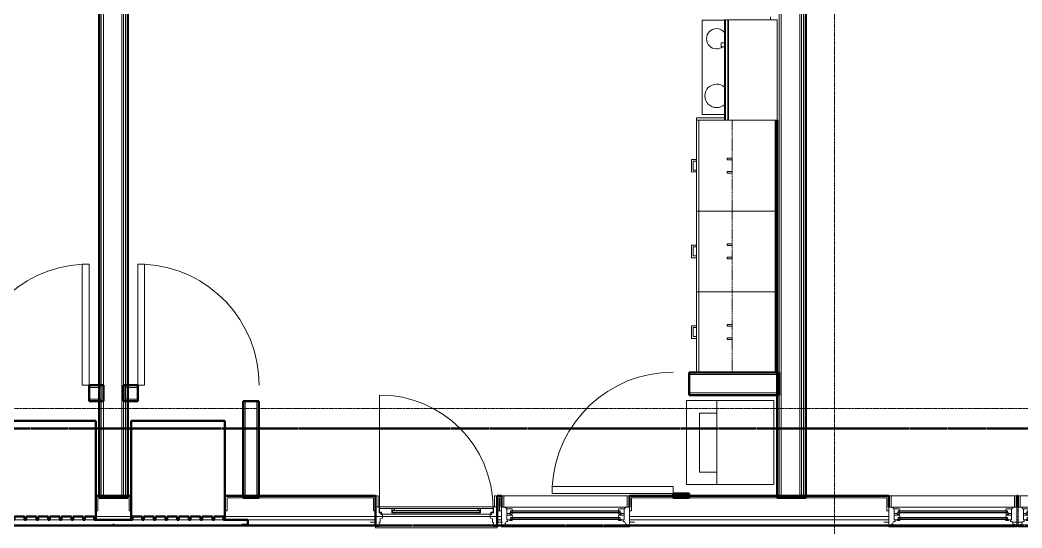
# Model space of a CAD drawing. Header units: inches. Extents: x -4218 to -1830, y 9767 to 12426.
# Drawn here: x -2742.5 to -2444.6, y 11246.7 to 11397.8 of the extents above; entities that cross this region are included whole.
import ezdxf

# ---------------------------------------------------------------- set-up
doc = ezdxf.new("R2010")
doc.units = ezdxf.units.IN
doc.header["$MEASUREMENT"] = 0
for name, pattern in [('Dash', [0.25, 0.125, -0.125]), ('Dash 1_16_', [0.125, 0.0625, -0.0625]), ('Grid Line 1_2_', [0.875, 0.5, -0.125, 0.125, -0.125])]:
    doc.linetypes.add(name, pattern=pattern)
for name, color, linetype, lineweight in [('0-1', 7, 'Continuous', 5), ('0-2', 252, 'Continuous', 9), ('A-DOOR-1', 10, 'Continuous', 9), ('A-DOOR-2', 50, 'Continuous', 20), ('A-DOOR-4', 31, 'Continuous', 9), ('A-DOOR-5', 31, 'Continuous', 20), ('A-DOOR-FRAM', 31, 'Continuous', 20), ('A-DOOR-FRAM-2', 31, 'Continuous', 9), ('A-DOOR-GLAZ', 31, 'Continuous', 9), ('A-FLOR-4', 192, 'Continuous', 9), ('A-GENM', 5, 'Continuous', 9), ('A-GENM-6', 5, 'Continuous', 50), ('A-GLAZ-1', 151, 'Continuous', 9), ('A-GLAZ-2', 151, 'Continuous', 20), ('A-GLAZ-3', 151, 'Continuous', 50), ('A-WALL', 113, 'Continuous', 13), ('A-WALL-1', 7, 'Continuous', 50), ('A-WALL-2', 250, 'Continuous', 13), ('A-WALL-3', 253, 'Continuous', 9), ('A-WALL-4', 252, 'Continuous', 9), ('A-WALL-7', 113, 'Continuous', 9), ('A-WALL-8', 113, 'Continuous', 50), ('C-PROP-LINE-1', 91, 'Dash 1_16_', 50), ('I-WALL-1', 7, 'Continuous', 50), ('P-SANR-FIXT-1', 10, 'Continuous', 9), ('Q-CASE-1', 253, 'Continuous', 9), ('Q-CASE-2', 252, 'Continuous', 9), ('Q-CASE-3', 10, 'Continuous', 9), ('Q-CASE-4', 10, 'Dash', 9), ('Q-CASE-5', 254, 'Continuous', 9), ('Q-SPCQ-1', 10, 'Continuous', 9), ('S-GRID-1', 1, 'Grid Line 1_2_', 9)]:
    doc.layers.add(name, color=color, linetype=linetype, lineweight=lineweight)

# ---------------------------------------------------------------- blocks, each defined once
blk = doc.blocks.new('SWING - SINGLE - FLUSH - 36_ x 80_ - OFFSET PIVOT DOOR AT MAGIC PAK AND WASHER_DRYER-3199414-BACKGROUND - 2ND FLOOR')
at = {"layer": 'A-DOOR-1'}
blk.add_arc((18, 2.37), 36.07, 93.1789, 180, dxfattribs=at)
at = {"layer": 'A-DOOR-2'}
for p, q in [((16, 2.37), (16, 38.39)), ((18, 38.39), (16, 38.39)), ((18, 2.37), (18, 38.39)), ((18, 2.37), (16, 2.37))]:
    blk.add_line(p, q, dxfattribs=at)
blk = doc.blocks.new('SWING - SINGLE - FLUSH - 36_ x 80_ - OFFSET PIVOT DOOR AT MAGIC PAK AND WASHER_DRYER-3199415-BACKGROUND - 2ND FLOOR')
at = {"layer": 'A-DOOR-1'}
blk.add_arc((18, -2.38), 36.07, 180, 266.8211, dxfattribs=at)
at = {"layer": 'A-DOOR-2'}
for p, q in [((16, -2.38), (16, -38.39)), ((18, -2.38), (16, -2.38)), ((18, -2.38), (18, -38.39)), ((18, -38.39), (16, -38.39))]:
    blk.add_line(p, q, dxfattribs=at)
blk = doc.blocks.new('Range - 24_ x 30_-V161-BACKGROUND - 2ND FLOOR')
at = {"layer": 'Q-SPCQ-1'}
blk.add_line((29.13, -22), (30, -22), dxfattribs=at)
for centre, radius, start, end in [((6.5, -6), 3.5, 360, 180), ((23.5, -6), 3, 0, 180), ((6.5, -6), 3.5, 180, 223.5728), ((6.5, -6), 3.5, 316.3809, 0), ((23.5, -6), 3, 180, 216.0867), ((23.5, -6), 3, 306.1227, 0), ((6.5, -6), 3.5, 261.0228, 278.9772)]:
    blk.add_arc(centre, radius, start, end, dxfattribs=at)
blk = doc.blocks.new('Stacked Washer and Dryer - 26_x25_ - Private-1372850-BACKGROUND - 2ND FLOOR')
at = {"layer": 'P-SANR-FIXT-1'}
for p, q in [((0, 12.5), (26, 12.5)), ((0, 12.5), (0, -12.5)), ((16.90625, -12.5), (16.90625, 12.5)), ((26, 12.5), (26, -12.5)), ((22.09375, 8.75), (16.90625, 8.75)), ((22.09375, -8.75), (22.09375, 8.75)), ((16.90625, -8.75), (22.09375, -8.75)), ((26, -12.5), (0, -12.5))]:
    blk.add_line(p, q, dxfattribs=at)
blk = doc.blocks.new('30quot_MicrowaveVent_11166 - 70cm miele oven-2804781-BACKGROUND - 2ND FLOOR')
at = {"layer": 'Q-CASE-3'}
for p, q in [((15.68, 15.6), (-14.2, 15.6)), ((-14.2, 15.39), (-14.2, 15.6)), ((-14.2, 14.61), (-14.2, 15.39)), ((15.68, 15.39), (-14.2, 15.39)), ((8.88, 16.6), (7.69, 16.6)), ((7.69, 15.63), (7.69, 16.55)), ((8.88, 16.55), (8.88, 15.63)), ((15.68, 15.6), (15.68, 15.39)), ((15.68, 15.39), (15.68, 14.61)), ((15.68, 14.61), (-14.2, 14.61)), ((-14.2, 0), (-14.2, 14.49)), ((-14.2, 14.49), (15.68, 14.49)), ((15.68, 14.49), (15.68, 0)), ((-14.2, 0), (15.68, 0))]:
    blk.add_line(p, q, dxfattribs=at)
blk = doc.blocks.new('Base Cabinet 3 Drawer 230 - Base Cabinet 3 Drawer 230 27_-V22-BACKGROUND - 2ND FLOOR')
at = {"layer": 'Q-CASE-1'}
for p, q in [((-0.64, 24), (-1.14, 24)), ((2.11, 24), (2.61, 24)), ((-12.76, 0.37), (-12.76, 0))]:
    blk.add_line(p, q, dxfattribs=at)
at = {"layer": 'Q-CASE-2'}
for p, q in [((-12.76, 24), (14.24, 24)), ((-12.76, 23.25), (-12.76, 24)), ((-0.64, 24), (-1.14, 24)), ((2.11, 24), (2.61, 24)), ((14.24, 24), (14.24, 23.25)), ((14.24, 23.25), (-12.76, 23.25)), ((-12.76, 23.25), (-12.76, 0.37)), ((14.24, 15.6), (14.24, 23.25)), ((14.24, 14.49), (14.24, 14.61))]:
    blk.add_line(p, q, dxfattribs=at)
at = {"layer": 'Q-CASE-3'}
for p, q in [((2.61, 25.5), (-1.14, 25.5)), ((-1.14, 25.5), (-1.14, 24)), ((-0.64, 24), (-0.64, 25)), ((-0.64, 25), (2.11, 25)), ((2.11, 25), (2.11, 24)), ((2.61, 24), (2.61, 25.5))]:
    blk.add_line(p, q, dxfattribs=at)
at = {"layer": 'Q-CASE-5'}
for p, q in [((-0.64, 24), (-1.14, 24)), ((2.11, 24), (2.61, 24)), ((-12.76, 0), (14.24, 0))]:
    blk.add_line(p, q, dxfattribs=at)
blk = doc.blocks.new('Base Cabinet 3 Drawer 230 - Base Cabinet 3 Drawer 230 24_-V23-BACKGROUND - 2ND FLOOR')
at = {"layer": 'Q-CASE-1'}
for p, q in [((-0.64, 24), (-1.14, 24)), ((2.11, 24), (2.61, 24)), ((-11.26, 0.37), (-11.26, 0)), ((12.74, 0), (12.74, 0.37))]:
    blk.add_line(p, q, dxfattribs=at)
at = {"layer": 'Q-CASE-2'}
for p, q in [((-11.26, 24), (12.74, 24)), ((-11.26, 23.25), (-11.26, 24)), ((-0.64, 24), (-1.14, 24)), ((2.11, 24), (2.61, 24)), ((12.74, 24), (12.74, 23.25)), ((12.74, 23.25), (-11.26, 23.25)), ((-11.26, 23.25), (-11.26, 0.37)), ((12.74, 0.37), (12.74, 23.25))]:
    blk.add_line(p, q, dxfattribs=at)
at = {"layer": 'Q-CASE-3'}
for p, q in [((2.61, 25.5), (-1.14, 25.5)), ((-1.14, 25.5), (-1.14, 24)), ((-0.64, 24), (-0.64, 25)), ((-0.64, 25), (2.11, 25)), ((2.11, 25), (2.11, 24)), ((2.61, 24), (2.61, 25.5))]:
    blk.add_line(p, q, dxfattribs=at)
at = {"layer": 'Q-CASE-5'}
for p, q in [((-0.64, 24), (-1.14, 24)), ((2.11, 24), (2.61, 24)), ((-11.26, 0), (12.74, 0))]:
    blk.add_line(p, q, dxfattribs=at)
blk = doc.blocks.new('Base Cabinet 3 Drawer 230 - Base Cabinet 3 Drawer 230 24_-V25-BACKGROUND - 2ND FLOOR')
at = {"layer": 'Q-CASE-1'}
for p, q in [((-11.26, -0.37), (-11.26, 0)), ((12.74, -0.37), (12.74, -23.25)), ((12.74, -24), (12.74, -23.25)), ((-1.14, -24), (-0.64, -24)), ((2.61, -24), (2.11, -24))]:
    blk.add_line(p, q, dxfattribs=at)
at = {"layer": 'Q-CASE-2'}
for p, q in [((-11.26, -23.25), (-11.26, -0.37)), ((-11.26, -23.25), (-11.26, -24)), ((12.74, -23.25), (-11.26, -23.25)), ((-11.26, -24), (12.74, -24)), ((-1.14, -24), (-0.64, -24)), ((2.61, -24), (2.11, -24))]:
    blk.add_line(p, q, dxfattribs=at)
at = {"layer": 'Q-CASE-3'}
for p, q in [((-1.14, -24), (-1.14, -25.5)), ((-1.14, -25.5), (2.61, -25.5)), ((-0.64, -25), (-0.64, -24)), ((2.11, -25), (-0.64, -25)), ((2.11, -24), (2.11, -25)), ((2.61, -25.5), (2.61, -24))]:
    blk.add_line(p, q, dxfattribs=at)
at = {"layer": 'Q-CASE-5'}
for p, q in [((-11.26, 0), (12.74, 0)), ((12.74, 0), (12.74, -0.37)), ((-1.14, -24), (-0.64, -24)), ((2.61, -24), (2.11, -24))]:
    blk.add_line(p, q, dxfattribs=at)
blk = doc.blocks.new('300 Series Wall Hung Cabinet_302 - 27_ X 24_-2768166-BACKGROUND - 2ND FLOOR')
at = {"layer": 'Q-CASE-3'}
for p, q in [((-2.25, -13.19), (-1.76, -13.19)), ((-2.25, -13.19), (-2.25, -14.69)), ((-2.25, -14.69), (-1.76, -14.69)), ((-1.76, -14.69), (-1.76, -13.19)), ((1.75, -13.19), (2.24, -13.19)), ((1.75, -13.19), (1.75, -14.69)), ((1.75, -14.69), (2.24, -14.69)), ((2.24, -14.69), (2.24, -13.19))]:
    blk.add_line(p, q, dxfattribs=at)
at = {"layer": 'Q-CASE-4'}
for p, q in [((13.5, -0.19), (-13.5, -0.19)), ((-13.5, -0.19), (-13.5, -13.19)), ((13.5, -13.19), (13.5, -0.19)), ((-13.5, -13.19), (13.5, -13.19))]:
    blk.add_line(p, q, dxfattribs=at)
blk = doc.blocks.new('300 Series Wall Hung Cabinet_302 - 24_ X 24_-2590484-BACKGROUND - 2ND FLOOR')
at = {"layer": 'Q-CASE-3'}
for p, q in [((-1.76, 14.69), (-2.25, 14.69)), ((-2.25, 14.69), (-2.25, 13.19)), ((-1.76, 13.19), (-2.25, 13.19)), ((-1.76, 13.19), (-1.76, 14.69)), ((2.24, 14.69), (1.75, 14.69)), ((1.75, 14.69), (1.75, 13.19)), ((2.24, 13.19), (1.75, 13.19)), ((2.24, 13.19), (2.24, 14.69))]:
    blk.add_line(p, q, dxfattribs=at)
at = {"layer": 'Q-CASE-4'}
for p, q in [((-12, 0.19), (-12, 13.19)), ((-12, 13.19), (12, 13.19)), ((12, 13.19), (12, 0.19)), ((12, 0.19), (-12, 0.19))]:
    blk.add_line(p, q, dxfattribs=at)
blk = doc.blocks.new('300 Series Wall Hung Cabinet_302 - 24_ X 24_-2588623-BACKGROUND - 2ND FLOOR')
at = {"layer": 'Q-CASE-3'}
for p, q in [((-2.25, -13.19), (-1.76, -13.19)), ((-2.25, -13.19), (-2.25, -14.69)), ((-2.25, -14.69), (-1.76, -14.69)), ((-1.76, -14.69), (-1.76, -13.19)), ((1.75, -13.19), (2.24, -13.19)), ((1.75, -13.19), (1.75, -14.69)), ((1.75, -14.69), (2.24, -14.69)), ((2.24, -14.69), (2.24, -13.19))]:
    blk.add_line(p, q, dxfattribs=at)
at = {"layer": 'Q-CASE-4'}
for p, q in [((12, -0.19), (-12, -0.19)), ((-12, -0.19), (-12, -13.19)), ((12, -13.19), (12, -0.19)), ((-12, -13.19), (12, -13.19))]:
    blk.add_line(p, q, dxfattribs=at)
blk = doc.blocks.new('CTR - 1st Phase - Unit Layouts_rvt-1-BACKGROUND - 2ND FLOOR')
at = {"layer": 'A-WALL-1'}
for p, q in [((-2517.75, 11367.98), (-2517.75, 11292.98)), ((-2517.37, 11292.98), (-2517.37, 11367.98)), ((-2516.75, 11292.98), (-2543.5, 11292.98)), ((-2543.5, 11292.98), (-2543.5, 11286.23)), ((-2517.75, 11292.98), (-2517.37, 11292.98)), ((-2516.75, 11286.23), (-2516.75, 11292.98)), ((-2717.72, 11289.14), (-2722, 11289.14)), ((-2722, 11289.14), (-2722, 11284.39)), ((-2717.72, 11288.51), (-2717.72, 11289.14)), ((-2717.72, 11285.01), (-2717.72, 11288.51)), ((-2707.45, 11289.13), (-2711.72, 11289.13)), ((-2711.72, 11289.13), (-2711.72, 11288.51)), ((-2711.72, 11288.51), (-2711.72, 11285.01)), ((-2707.45, 11284.38), (-2707.45, 11289.13)), ((-2722, 11284.39), (-2717.72, 11284.39)), ((-2717.72, 11284.39), (-2717.72, 11285.01)), ((-2711.72, 11285.01), (-2711.72, 11284.38)), ((-2711.72, 11284.38), (-2707.45, 11284.38)), ((-2671.45, 11284.38), (-2676.2, 11284.38)), ((-2676.2, 11284.38), (-2676.2, 11255.64)), ((-2671.45, 11255.64), (-2671.45, 11284.38)), ((-2543.5, 11286.23), (-2516.75, 11286.23)), ((-2543.5, 11256.98), (-2548.25, 11256.98)), ((-2548.25, 11256.98), (-2548.25, 11255.64)), ((-2543.5, 11255.64), (-2543.5, 11256.98)), ((-2676.2, 11255.64), (-2675.57, 11255.64)), ((-2675.57, 11255.64), (-2672.07, 11255.64)), ((-2672.07, 11255.64), (-2671.45, 11255.64)), ((-2548.25, 11255.64), (-2547.63, 11255.64)), ((-2547.63, 11255.64), (-2544.13, 11255.64)), ((-2544.13, 11255.64), (-2543.5, 11255.64))]:
    blk.add_line(p, q, dxfattribs=at)
at = {"layer": 'A-WALL-2'}
for p, q in [((-2516.75, 11292.35), (-2543.5, 11292.35)), ((-2718.35, 11288.51), (-2722, 11288.51)), ((-2718.35, 11285.01), (-2718.35, 11288.51)), ((-2711.1, 11288.51), (-2707.45, 11288.51)), ((-2711.1, 11288.51), (-2711.1, 11285.01)), ((-2516.75, 11286.85), (-2543.5, 11286.85)), ((-2718.35, 11285.01), (-2722, 11285.01)), ((-2711.1, 11285.01), (-2707.45, 11285.01)), ((-2675.57, 11284.38), (-2675.57, 11256.26)), ((-2672.07, 11284.38), (-2672.07, 11256.26)), ((-2547.63, 11256.98), (-2547.63, 11256.26)), ((-2544.13, 11256.98), (-2544.13, 11256.26)), ((-2675.57, 11256.26), (-2672.07, 11256.26)), ((-2547.63, 11256.26), (-2544.13, 11256.26))]:
    blk.add_line(p, q, dxfattribs=at)
at = {"layer": 'A-WALL-3'}
for q in [(-2517.37, 11367.98), (-2517.75, 11292.98)]:
    blk.add_line((-2517.37, 11292.98), q, dxfattribs=at)
at = {"layer": 'A-WALL-4'}
blk.add_line((-2517.75, 11367.98), (-2517.75, 11292.98), dxfattribs=at)
at = {"layer": 'A-WALL-7'}
for p, q in [((-2539.62, 11397.73), (-2539.62, 11369.73)), ((-2532.97, 11397.73), (-2539.62, 11397.73)), ((-2539.62, 11397.73), (-2539.62, 11369.73)), ((-2532.97, 11397.73), (-2539.62, 11397.73)), ((-2531.86, 11397.73), (-2531.98, 11397.73)), ((-2531.86, 11397.73), (-2531.98, 11397.73)), ((-2532.97, 11368.73), (-2541.37, 11368.73)), ((-2541.37, 11368.73), (-2541.37, 11292.98)), ((-2541.37, 11292.98), (-2541.37, 11368.73)), ((-2532.97, 11368.73), (-2541.37, 11368.73)), ((-2539.62, 11369.73), (-2532.97, 11369.73)), ((-2539.62, 11369.73), (-2532.97, 11369.73)), ((-2531.98, 11369.73), (-2531.86, 11369.73)), ((-2531.98, 11369.73), (-2531.86, 11369.73)), ((-2531.86, 11368.73), (-2531.98, 11368.73)), ((-2531.86, 11368.73), (-2531.98, 11368.73)), ((-2517.37, 11292.98), (-2517.37, 11367.98)), ((-2517.37, 11292.98), (-2517.37, 11367.98)), ((-2541.37, 11292.98), (-2517.75, 11292.98)), ((-2517.75, 11292.98), (-2541.37, 11292.98)), ((-2517.75, 11292.98), (-2517.37, 11292.98)), ((-2517.37, 11292.98), (-2517.75, 11292.98))]:
    blk.add_line(p, q, dxfattribs=at)
at = {"layer": '0-2'}
for name, p, rotation in [('Range - 24_ x 30_-V161-BACKGROUND - 2ND FLOOR', (-2541.37, 11368.73), 90.00000000012778), ('30quot_MicrowaveVent_11166 - 70cm miele oven-2804781-BACKGROUND - 2ND FLOOR', (-2517.37, 11382.18), 90.00000000000172), ('Base Cabinet 3 Drawer 230 - Base Cabinet 3 Drawer 230 27_-V22-BACKGROUND - 2ND FLOOR', (-2517.37, 11353.74), 90.00000000004715), ('300 Series Wall Hung Cabinet_302 - 27_ X 24_-2768166-BACKGROUND - 2ND FLOOR', (-2517.56, 11354.48), 270.0000000000029), ('Base Cabinet 3 Drawer 230 - Base Cabinet 3 Drawer 230 24_-V23-BACKGROUND - 2ND FLOOR', (-2517.37, 11328.24), 90.00000000004715), ('300 Series Wall Hung Cabinet_302 - 24_ X 24_-2590484-BACKGROUND - 2ND FLOOR', (-2517.56, 11328.98), 90.0000000000029), ('SWING - SINGLE - FLUSH - 36_ x 80_ - OFFSET PIVOT DOOR AT MAGIC PAK AND WASHER_DRYER-3199415-BACKGROUND - 2ND FLOOR', (-2689.45, 11286.76), 180), ('Base Cabinet 3 Drawer 230 - Base Cabinet 3 Drawer 230 24_-V25-BACKGROUND - 2ND FLOOR', (-2517.37, 11305.71), 269.9999999999575), ('300 Series Wall Hung Cabinet_302 - 24_ X 24_-2588623-BACKGROUND - 2ND FLOOR', (-2517.56, 11304.98), 270.0000000000029), ('SWING - SINGLE - FLUSH - 36_ x 80_ - OFFSET PIVOT DOOR AT MAGIC PAK AND WASHER_DRYER-3199415-BACKGROUND - 2ND FLOOR', (-2545.88, 11274.98), 270.000000000112), ('Stacked Washer and Dryer - 26_x25_ - Private-1372850-BACKGROUND - 2ND FLOOR', (-2518.34, 11272.08), 180)]:
    blk.add_blockref(name, p, dxfattribs=dict(at, rotation=rotation))
blk.add_blockref('SWING - SINGLE - FLUSH - 36_ x 80_ - OFFSET PIVOT DOOR AT MAGIC PAK AND WASHER_DRYER-3199414-BACKGROUND - 2ND FLOOR', (-2740, 11286.76), dxfattribs=at)
blk = doc.blocks.new('CTR - 1st Phase - Common Walls_rvt-1-BACKGROUND - 2ND FLOOR')
at = {"layer": 'A-WALL-2'}
for p, q in [((-2516.75, 11255.64), (-2516.75, 11640.61)), ((-2516.12, 11255.64), (-2516.12, 11640.61)), ((-2510.62, 11255.64), (-2510.62, 11640.61)), ((-2510.12, 11255.64), (-2510.12, 11640.61)), ((-2509.5, 11255.64), (-2509.5, 11640.61)), ((-2718.35, 11255.64), (-2718.35, 11622.61)), ((-2717.72, 11255.64), (-2717.72, 11622.61)), ((-2712.22, 11255.64), (-2712.22, 11622.61)), ((-2711.72, 11255.64), (-2711.72, 11622.61)), ((-2711.1, 11255.64), (-2711.1, 11622.61))]:
    blk.add_line(p, q, dxfattribs=at)
at = {"layer": 'I-WALL-1'}
for p, q in [((-2718.97, 11622.61), (-2718.97, 11255.64)), ((-2710.47, 11255.64), (-2710.47, 11622.61)), ((-2508.87, 11255.64), (-2508.87, 11466.04)), ((-2517.37, 11367.98), (-2517.37, 11255.64)), ((-2718.97, 11255.64), (-2710.47, 11255.64)), ((-2517.37, 11255.64), (-2508.87, 11255.64))]:
    blk.add_line(p, q, dxfattribs=at)
blk = doc.blocks.new('Window-Double_Hung-Andersen-400_Series-Tilt_Wash - DOUBLE HUNG - REVERSE COTTAGE - 2ND FLOOR-2888466-BACKGROUND - 2ND FLOOR')
at = {"layer": 'A-GLAZ-1'}
for p, q in [((-19.01, 2.44), (-19.01, 3.94)), ((-19.01, 3.94), (-18.95, 3.94)), ((-18.95, 4.44), (18.95, 4.44)), ((-18.95, 1.06), (-18.95, 4.44)), ((-18.32, 1.06), (-18.32, 4.44)), ((18.32, 1.06), (18.32, 4.44)), ((18.95, 4.44), (18.95, 1.06)), ((18.95, 3.94), (19.01, 3.94)), ((19.01, 3.94), (19.01, 2.44)), ((-18.95, 2.44), (-19.01, 2.44)), ((18.95, 1.06), (-18.95, 1.06)), ((19.01, 2.44), (18.95, 2.44)), ((-16.29, -0.19), (-15.7, -0.19)), ((-16.29, -0.56), (-15.7, -0.56)), ((-16.29, -2.13), (-15.7, -2.13)), ((-16.29, -2.5), (-15.7, -2.5)), ((-15.82, -0.56), (-15.82, -0.19)), ((-15.82, -2.5), (-15.82, -2.13)), ((-15.7, -0.06), (15.7, -0.06)), ((-15.7, -0.19), (15.7, -0.19)), ((-15.7, -0.56), (15.7, -0.56)), ((-15.7, -0.69), (15.7, -0.69)), ((-15.7, -2), (15.7, -2)), ((-15.7, -2.13), (15.7, -2.13)), ((-15.7, -2.5), (15.7, -2.5)), ((-15.7, -2.63), (15.7, -2.63)), ((16.29, -0.19), (15.7, -0.19)), ((16.29, -0.56), (15.7, -0.56)), ((16.29, -2.13), (15.7, -2.13)), ((16.29, -2.5), (15.7, -2.5)), ((15.82, -0.56), (15.82, -0.19)), ((15.82, -2.5), (15.82, -2.13))]:
    blk.add_line(p, q, dxfattribs=at)
at = {"layer": 'A-GLAZ-2'}
for p, q in [((-19.01, 1.06), (19.01, 1.06)), ((-19.01, -4.81), (-19.01, 1.06)), ((-17.67, 0.78), (-18, 1.06)), ((-17.67, 0.78), (-17.67, 0.56)), ((-17.67, 0.56), (-15.86, 0.56)), ((-17.42, -2.75), (-17.42, 0.56)), ((-15.86, 0.56), (-15.7, -0.06)), ((15.86, 0.56), (15.7, -0.06)), ((17.67, 0.56), (15.86, 0.56)), ((17.42, -2.75), (17.42, 0.56)), ((17.67, 0.78), (18, 1.06)), ((17.67, 0.78), (17.67, 0.56)), ((19.01, 1.06), (19.01, -4.81)), ((-17.42, -0.81), (-16.57, -0.81)), ((-17.42, -1.38), (-15.86, -1.38)), ((-17.42, -2.75), (-16.57, -2.75)), ((-17.14, -3.19), (-17.14, -2.75)), ((-16.57, -0.69), (-16.57, -1.03)), ((-15.7, -0.69), (-16.57, -0.69)), ((-15.86, -1.03), (-16.57, -1.03)), ((-16.57, -2.63), (-16.57, -2.97)), ((-15.7, -2.63), (-16.57, -2.63)), ((-15.86, -2.97), (-16.57, -2.97)), ((-16.29, -0.69), (-16.29, -0.06)), ((-15.7, -0.06), (-16.29, -0.06)), ((-16.29, -2.63), (-16.29, -2)), ((-15.7, -2), (-16.29, -2)), ((-15.86, -1.03), (-15.7, -0.69)), ((-15.86, -1.38), (-15.7, -2)), ((-15.86, -2.97), (-15.7, -2.63)), ((15.7, -0.06), (16.29, -0.06)), ((15.86, -1.03), (15.7, -0.69)), ((15.7, -0.69), (16.57, -0.69)), ((15.86, -1.38), (15.7, -2)), ((15.7, -2), (16.29, -2)), ((15.86, -2.97), (15.7, -2.63)), ((15.7, -2.63), (16.57, -2.63)), ((15.86, -1.03), (16.57, -1.03)), ((17.42, -1.38), (15.86, -1.38)), ((15.86, -2.97), (16.57, -2.97)), ((16.29, -0.69), (16.29, -0.06)), ((16.29, -2.63), (16.29, -2)), ((16.57, -0.69), (16.57, -1.03)), ((17.42, -0.81), (16.57, -0.81)), ((16.57, -2.63), (16.57, -2.97)), ((17.42, -2.75), (16.57, -2.75)), ((17.14, -3.19), (17.14, -2.75)), ((-19.01, -3.44), (-20.51, -3.44)), ((19.01, -4.81), (-19.01, -4.81)), ((-18.2, -4), (-17.92, -4)), ((-18.2, -4.81), (-18.2, -4)), ((-17.92, -4), (-17.61, -3.19)), ((-17.61, -3.19), (-17.14, -3.19)), ((17.61, -3.19), (17.14, -3.19)), ((17.92, -4), (17.61, -3.19)), ((18.2, -4), (17.92, -4)), ((18.2, -4.81), (18.2, -4)), ((19.01, -3.44), (20.51, -3.44))]:
    blk.add_line(p, q, dxfattribs=at)
blk = doc.blocks.new('Door-Inswing-Andersen-400_Series-Single - 3_ 0-1_8_ x custom height - 2ND FLOOR-2896085-BACKGROUND - 2ND FLOOR')
at = {"layer": 'A-DOOR-4'}
blk.add_line((16.87, -0.66), (16.87, -34.41), dxfattribs=at)
blk.add_arc((16.87, -0.66), 33.75, 180, 270, dxfattribs=at)
at = {"layer": 'A-DOOR-5'}
for p, q in [((-16.26, 0.42), (-16.87, 0.41)), ((-16.87, 0.41), (-16.87, -0.66)), ((-16.26, 1.06), (-16.26, 0.42)), ((-16.26, 1.06), (-12.44, 1.06)), ((-13.19, 0.66), (-12.44, 0.66)), ((-13.19, -0.66), (-13.19, 0.66)), ((-12.44, 0.75), (-12.47, 1.06)), ((12.44, 1.06), (-12.44, 1.06)), ((-12.44, 0.66), (-12.44, 0.75)), ((16.26, 1.06), (12.44, 1.06)), ((12.44, 0.75), (12.47, 1.06)), ((12.44, 0.66), (12.44, 0.75)), ((13.19, 0.66), (12.44, 0.66)), ((13.19, -0.66), (13.19, 0.66)), ((16.26, 1.06), (16.26, 0.42)), ((16.26, 0.42), (16.87, 0.41)), ((16.87, 0.41), (16.87, -0.66)), ((-16.87, -0.66), (-12.44, -0.66)), ((-12.44, -0.09), (-13.19, -0.09)), ((-13.19, -0.59), (-12.67, -0.59)), ((-13.19, -0.66), (-13.19, -0.59)), ((-12.67, -0.59), (-12.47, -0.34)), ((-12.47, -0.34), (-12.44, -0.16)), ((-12.44, -0.16), (-12.44, -0.09)), ((12.44, -0.66), (-12.44, -0.66)), ((12.44, -0.09), (13.19, -0.09)), ((12.44, -0.16), (12.44, -0.09)), ((12.47, -0.34), (12.44, -0.16)), ((16.87, -0.66), (12.44, -0.66)), ((12.67, -0.59), (12.47, -0.34)), ((13.19, -0.59), (12.67, -0.59)), ((13.19, -0.66), (13.19, -0.59))]:
    blk.add_line(p, q, dxfattribs=at)
at = {"layer": 'A-DOOR-FRAM'}
for p, q in [((-19.69, 3.44), (-18.06, 3.44)), ((18.06, 5.09), (-18.06, 5.09)), ((-18.06, 5.09), (-18.06, 4.44)), ((-18.06, 4.75), (-18.06, -1.13)), ((-18.06, 4.75), (-17.03, 4.75)), ((-18.06, 4.44), (-18.06, -1.13)), ((-17.03, 3.63), (-17.03, 4.75)), ((-16.69, 3.39), (-17.03, 3.63)), ((-16.69, 2.39), (-16.69, 3.39)), ((16.69, 3.39), (17.03, 3.63)), ((16.69, 2.39), (16.69, 3.39)), ((17.03, 3.63), (17.03, 4.75)), ((18.06, 4.75), (17.03, 4.75)), ((18.06, 4.44), (18.06, 5.09)), ((18.06, 4.75), (18.06, -1.13)), ((18.06, -1.13), (18.06, 4.44)), ((19.69, 3.44), (18.06, 3.44)), ((-17.03, 0.66), (-16.45, 0.66)), ((-17.03, -1.13), (-17.03, 0.66)), ((-16, 2.23), (-16.69, 2.39)), ((-16.45, 0.66), (-16.45, 1.09)), ((-16.45, 1.09), (-16, 1.09)), ((-16, 1.09), (-16, 2.23)), ((16, 2.23), (16.69, 2.39)), ((16, 1.09), (16, 2.23)), ((16.45, 1.09), (16, 1.09)), ((16.45, 0.66), (16.45, 1.09)), ((17.03, 0.66), (16.45, 0.66)), ((17.03, -1.13), (17.03, 0.66)), ((-18.06, -1.13), (-17.94, -1.13)), ((-17.69, -1.13), (-18.06, -1.13)), ((-18.06, -1.13), (-17.03, -1.13)), ((-17.31, -1.13), (17.31, -1.13)), ((18.06, -1.13), (17.03, -1.13)), ((17.94, -1.13), (18.06, -1.13))]:
    blk.add_line(p, q, dxfattribs=at)
at = {"layer": 'A-DOOR-FRAM-2'}
for p, q in [((-17.31, -1.13), (-17.94, -1.13)), ((-17.94, -1.13), (-17.94, -4.44)), ((-17.31, -4.44), (-17.31, -1.13)), ((17.94, -1.13), (17.31, -1.13)), ((17.31, -1.13), (17.31, -4.44)), ((17.94, -4.44), (17.94, -1.13)), ((-17.94, -4.44), (-17.31, -4.44)), ((17.31, -4.44), (17.94, -4.44))]:
    blk.add_line(p, q, dxfattribs=at)
at = {"layer": 'A-DOOR-GLAZ'}
for p, q in [((-12.44, 0.5), (-13.19, 0.5)), ((-13.19, 0.06), (-12.44, 0.06)), ((-12.98, 0.5), (-12.98, 0.06)), ((12.44, 0.66), (-12.44, 0.66)), ((12.44, 0.5), (-12.44, 0.5)), ((12.44, 0.06), (-12.44, 0.06)), ((12.44, 0.5), (13.19, 0.5)), ((13.19, 0.06), (12.44, 0.06)), ((12.98, 0.5), (12.98, 0.06)), ((12.44, -0.09), (-12.44, -0.09))]:
    blk.add_line(p, q, dxfattribs=at)
blk = doc.blocks.new('Window-Double_Hung-Andersen-400_Series-Tilt_Wash - DOUBLE HUNG - REVERSE COTTAGE - 2ND FLOOR-2888385-BACKGROUND - 2ND FLOOR')
at = {"layer": 'A-GLAZ-1'}
for p, q in [((-16.29, 2.5), (-15.7, 2.5)), ((-16.29, 2.12), (-15.7, 2.12)), ((-16.29, 0.56), (-15.7, 0.56)), ((-16.29, 0.19), (-15.7, 0.19)), ((-15.82, 2.5), (-15.82, 2.12)), ((-15.82, 0.56), (-15.82, 0.19)), ((-15.7, 2.62), (15.7, 2.62)), ((-15.7, 2.5), (15.7, 2.5)), ((-15.7, 2.12), (15.7, 2.12)), ((-15.7, 2), (15.7, 2)), ((-15.7, 0.69), (15.7, 0.69)), ((-15.7, 0.56), (15.7, 0.56)), ((-15.7, 0.19), (15.7, 0.19)), ((-15.7, 0.06), (15.7, 0.06)), ((16.29, 2.5), (15.7, 2.5)), ((16.29, 2.12), (15.7, 2.12)), ((16.29, 0.56), (15.7, 0.56)), ((16.29, 0.19), (15.7, 0.19)), ((15.82, 2.5), (15.82, 2.12)), ((15.82, 0.56), (15.82, 0.19)), ((-19.01, -3.94), (-19.01, -2.44)), ((-19.01, -2.44), (-18.95, -2.44)), ((18.95, -1.06), (-18.95, -1.06)), ((-18.95, -1.06), (-18.95, -4.44)), ((-18.32, -1.06), (-18.32, -4.44)), ((18.32, -1.06), (18.32, -4.44)), ((18.95, -4.44), (18.95, -1.06)), ((18.95, -2.44), (19.01, -2.44)), ((19.01, -2.44), (19.01, -3.94)), ((-18.95, -3.94), (-19.01, -3.94)), ((-18.95, -4.44), (18.95, -4.44)), ((19.01, -3.94), (18.95, -3.94))]:
    blk.add_line(p, q, dxfattribs=at)
at = {"layer": 'A-GLAZ-2'}
for p, q in [((-19.01, 3.44), (-20.51, 3.44)), ((19.01, 4.81), (-19.01, 4.81)), ((-19.01, 4.81), (-19.01, -1.06)), ((-18.2, 4.81), (-18.2, 4)), ((-18.2, 4), (-17.92, 4)), ((-17.92, 4), (-17.61, 3.19)), ((-17.61, 3.19), (-17.14, 3.19)), ((-17.14, 3.19), (-17.14, 2.75)), ((17.14, 3.19), (17.14, 2.75)), ((17.61, 3.19), (17.14, 3.19)), ((17.92, 4), (17.61, 3.19)), ((18.2, 4), (17.92, 4)), ((18.2, 4.81), (18.2, 4)), ((19.01, -1.06), (19.01, 4.81)), ((19.01, 3.44), (20.51, 3.44)), ((-17.42, 2.75), (-16.57, 2.75)), ((-17.42, 2.75), (-17.42, -0.56)), ((-17.42, 1.37), (-15.86, 1.37)), ((-17.42, 0.81), (-16.57, 0.81)), ((-15.86, 2.97), (-16.57, 2.97)), ((-16.57, 2.62), (-16.57, 2.97)), ((-15.7, 2.62), (-16.57, 2.62)), ((-15.86, 1.03), (-16.57, 1.03)), ((-16.57, 0.69), (-16.57, 1.03)), ((-15.7, 0.69), (-16.57, 0.69)), ((-16.29, 2.62), (-16.29, 2)), ((-15.7, 2), (-16.29, 2)), ((-16.29, 0.69), (-16.29, 0.06)), ((-15.7, 0.06), (-16.29, 0.06)), ((-15.86, 2.97), (-15.7, 2.62)), ((-15.86, 1.37), (-15.7, 2)), ((-15.86, 1.03), (-15.7, 0.69)), ((-15.86, -0.56), (-15.7, 0.06)), ((15.86, 2.97), (15.7, 2.62)), ((15.7, 2.62), (16.57, 2.62)), ((15.7, 2), (16.29, 2)), ((15.86, 1.37), (15.7, 2)), ((15.86, 1.03), (15.7, 0.69)), ((15.7, 0.69), (16.57, 0.69)), ((15.7, 0.06), (16.29, 0.06)), ((15.86, -0.56), (15.7, 0.06)), ((15.86, 2.97), (16.57, 2.97)), ((17.42, 1.37), (15.86, 1.37)), ((15.86, 1.03), (16.57, 1.03)), ((16.29, 2.62), (16.29, 2)), ((16.29, 0.69), (16.29, 0.06)), ((16.57, 2.62), (16.57, 2.97)), ((17.42, 2.75), (16.57, 2.75)), ((16.57, 0.69), (16.57, 1.03)), ((17.42, 0.81), (16.57, 0.81)), ((17.42, 2.75), (17.42, -0.56)), ((-19.01, -1.06), (19.01, -1.06)), ((-17.67, -0.78), (-18, -1.06)), ((-17.67, -0.78), (-17.67, -0.56)), ((-17.67, -0.56), (-15.86, -0.56)), ((17.67, -0.56), (15.86, -0.56)), ((17.67, -0.78), (17.67, -0.56)), ((17.67, -0.78), (18, -1.06))]:
    blk.add_line(p, q, dxfattribs=at)
blk = doc.blocks.new('V-Series_EWC4_SPVU_RFA_2015 - 2ND AND 3RD FLOOR-2226480-BACKGROUND - 2ND FLOOR')
at = {"layer": 'A-GENM'}
for p, q in [((-3858.97, 11732.03), (-3858.97, 11734.83)), ((-3858.97, 11728.55), (-3858.97, 11731.53)), ((-3858.97, 11725.06), (-3858.97, 11728.05)), ((-3858.97, 11721.58), (-3858.97, 11724.56)), ((-3858.97, 11718.09), (-3858.97, 11721.08)), ((-3858.97, 11714.61), (-3858.97, 11717.59)), ((-3858.97, 11711.12), (-3858.97, 11714.11)), ((-3858.97, 11707.83), (-3858.97, 11710.62))]:
    blk.add_line(p, q, dxfattribs=at)
at = {"layer": 'A-GENM-6'}
for p, q in [((-3829.54, 11735.26), (-3858.97, 11735.26)), ((-3858.97, 11735.26), (-3858.97, 11734.83)), ((-3858.97, 11734.83), (-3857.97, 11734.83)), ((-3857.97, 11734.83), (-3857.97, 11732.03)), ((-3829.54, 11707.39), (-3829.54, 11735.26)), ((-3857.97, 11732.03), (-3858.97, 11732.03)), ((-3858.97, 11732.03), (-3858.97, 11731.53)), ((-3858.97, 11731.53), (-3857.97, 11731.53)), ((-3857.97, 11731.53), (-3857.97, 11728.55)), ((-3857.97, 11728.55), (-3858.97, 11728.55)), ((-3858.97, 11728.55), (-3858.97, 11728.05)), ((-3858.97, 11728.05), (-3857.97, 11728.05)), ((-3857.97, 11728.05), (-3857.97, 11725.06)), ((-3857.97, 11725.06), (-3858.97, 11725.06)), ((-3858.97, 11725.06), (-3858.97, 11724.56)), ((-3858.97, 11724.56), (-3857.97, 11724.56)), ((-3857.97, 11724.56), (-3857.97, 11721.58)), ((-3857.97, 11721.58), (-3858.97, 11721.58)), ((-3858.97, 11721.58), (-3858.97, 11721.08)), ((-3858.97, 11721.08), (-3857.97, 11721.08)), ((-3857.97, 11721.08), (-3857.97, 11718.09)), ((-3857.97, 11718.09), (-3858.97, 11718.09)), ((-3858.97, 11718.09), (-3858.97, 11717.59)), ((-3858.97, 11717.59), (-3857.97, 11717.59)), ((-3857.97, 11717.59), (-3857.97, 11714.61)), ((-3857.97, 11714.61), (-3858.97, 11714.61)), ((-3858.97, 11714.61), (-3858.97, 11714.11)), ((-3858.97, 11714.11), (-3857.97, 11714.11)), ((-3857.97, 11714.11), (-3857.97, 11711.12)), ((-3857.97, 11711.12), (-3858.97, 11711.12)), ((-3858.97, 11711.12), (-3858.97, 11710.62)), ((-3858.97, 11710.62), (-3857.97, 11710.62)), ((-3857.97, 11710.62), (-3857.97, 11707.83)), ((-3857.97, 11707.83), (-3858.97, 11707.83)), ((-3858.97, 11707.83), (-3858.97, 11707.39)), ((-3858.97, 11707.39), (-3829.54, 11707.39))]:
    blk.add_line(p, q, dxfattribs=at)
blk = doc.blocks.new('Perforated Panel at Magic-Pak - hvac panel - 2nd floor 2-2702972-BACKGROUND - 2ND FLOOR')
at = {"layer": 'A-GLAZ-3'}
for p, q in [((-19.01, -4.38), (19.01, -4.38)), ((-19.01, -4.44), (-19.01, -4.38)), ((19.01, -4.44), (-19.01, -4.44)), ((19.01, -4.38), (19.01, -4.44))]:
    blk.add_line(p, q, dxfattribs=at)
blk = doc.blocks.new('Family - ___-2835860-BACKGROUND - 2ND FLOOR')
at = {"layer": 'C-PROP-LINE-1'}
blk.add_line((-2067.55, 11247.39), (-3401.42, 11247.39), dxfattribs=at)
blk = doc.blocks.new('Family - ___-2835903-BACKGROUND - 2ND FLOOR')
at = {"layer": 'C-PROP-LINE-1'}
blk.add_line((-2096.45, 11276.29), (-3400.92, 11276.29), dxfattribs=at)
blk = doc.blocks.new('Family - ___-2835932-BACKGROUND - 2ND FLOOR')
at = {"layer": 'C-PROP-LINE-1'}
blk.add_line((-2067.55, 11247.39), (-3401.42, 11247.39), dxfattribs=at)

msp = doc.modelspace()

# ---------------------------------------------------------------- linework, layer by layer
at = {"layer": 'A-FLOR-4'}
for p, q in [((-2636.79, 11250.14), (-2600.66, 11250.14)), ((-2445.74, 11250.14), (-2445.74, 11250.14))]:
    msp.add_line(p, q, dxfattribs=at)
at = {"layer": 'A-WALL'}
for p, q in [((-2719.36, 11255.64), (-2719.36, 11251.83)), ((-2710.09, 11255.64), (-2719.36, 11255.64)), ((-2710.09, 11251.83), (-2710.09, 11255.64)), ((-2680.96, 11255.64), (-2680.96, 11251.83)), ((-2637.41, 11255.64), (-2680.96, 11255.64)), ((-2637.41, 11251.83), (-2637.41, 11255.64)), ((-2600.04, 11255.64), (-2600.04, 11251.83)), ((-2599.96, 11255.64), (-2600.04, 11255.64)), ((-2599.96, 11251.83), (-2599.96, 11255.64)), ((-2560.69, 11255.64), (-2560.69, 11251.83)), ((-2484.76, 11255.64), (-2560.69, 11255.64)), ((-2484.76, 11251.83), (-2484.76, 11255.64)), ((-2719.99, 11251.83), (-2719.36, 11251.83)), ((-2710.09, 11251.83), (-2709.46, 11251.83)), ((-2681.59, 11251.83), (-2680.96, 11251.83)), ((-2637.41, 11251.83), (-2636.79, 11251.83)), ((-2600.66, 11251.83), (-2600.04, 11251.83)), ((-2599.96, 11251.83), (-2599.34, 11251.83)), ((-2561.31, 11251.83), (-2560.69, 11251.83)), ((-2484.76, 11251.83), (-2484.14, 11251.83)), ((-2446.11, 11251.83), (-2445.74, 11251.83)), ((-2719.99, 11250.14), (-2709.46, 11250.14)), ((-2681.59, 11250.14), (-2636.79, 11250.14)), ((-2674.76, 11249.14), (-2636.79, 11249.14)), ((-2600.66, 11250.14), (-2599.34, 11250.14)), ((-2600.66, 11249.14), (-2599.34, 11249.14)), ((-2561.31, 11250.14), (-2484.14, 11250.14)), ((-2561.31, 11249.14), (-2484.14, 11249.14)), ((-2446.11, 11250.14), (-2445.74, 11250.14)), ((-2446.11, 11249.14), (-2445.74, 11249.14)), ((-2674.76, 11247.64), (-2636.79, 11247.64)), ((-2600.66, 11247.64), (-2599.34, 11247.64)), ((-2561.31, 11247.64), (-2484.14, 11247.64)), ((-2446.11, 11247.64), (-2445.74, 11247.64))]:
    msp.add_line(p, q, dxfattribs=at)
at = {"layer": 'A-WALL-8'}
for p, q in [((-2709.46, 11256.26), (-2719.99, 11256.26)), ((-2719.99, 11256.26), (-2719.99, 11249.14)), ((-2709.46, 11249.14), (-2709.46, 11256.26)), ((-2636.79, 11256.26), (-2681.59, 11256.26)), ((-2681.59, 11256.26), (-2681.59, 11249.14)), ((-2636.79, 11247.39), (-2636.79, 11256.26)), ((-2599.34, 11256.26), (-2600.66, 11256.26)), ((-2600.66, 11256.26), (-2600.66, 11247.39)), ((-2599.34, 11252.89), (-2599.34, 11256.26)), ((-2484.14, 11256.26), (-2561.31, 11256.26)), ((-2561.31, 11256.26), (-2561.31, 11252.89)), ((-2484.14, 11252.89), (-2484.14, 11256.26)), ((-2445.74, 11256.26), (-2446.11, 11256.26)), ((-2446.11, 11256.26), (-2446.11, 11252.89)), ((-2445.74, 11252.89), (-2445.74, 11256.26)), ((-2719.99, 11249.14), (-2709.46, 11249.14)), ((-2681.59, 11249.14), (-2674.76, 11249.14)), ((-2674.76, 11249.14), (-2674.76, 11247.64)), ((-2714.54, 11247.64), (-2714.91, 11247.64)), ((-2714.91, 11247.64), (-2714.91, 11247.39)), ((-2714.91, 11247.39), (-2714.54, 11247.39)), ((-2714.54, 11247.39), (-2714.54, 11247.64)), ((-2674.76, 11247.64), (-2676.51, 11247.64)), ((-2676.51, 11247.64), (-2676.51, 11247.39)), ((-2676.51, 11247.39), (-2636.79, 11247.39)), ((-2600.66, 11247.39), (-2599.34, 11247.39)), ((-2561.31, 11247.39), (-2484.14, 11247.39)), ((-2446.11, 11247.39), (-2445.74, 11247.39))]:
    msp.add_line(p, q, dxfattribs=at)
at = {"layer": 'S-GRID-1'}
for p, q in [((-2500.32, 9836.18), (-2500.32, 12376.81)), ((-1830.2, 11282.19), (-4168.71, 11282.19))]:
    msp.add_line(p, q, dxfattribs=at)

# ---------------------------------------------------------------- block references
at = {"layer": '0-1'}
for name in ['CTR - 1st Phase - Unit Layouts_rvt-1-BACKGROUND - 2ND FLOOR', 'CTR - 1st Phase - Common Walls_rvt-1-BACKGROUND - 2ND FLOOR']:
    msp.add_blockref(name, (0, 0), dxfattribs=at)
at = {"layer": 'A-DOOR-4', "rotation": 180}
msp.add_blockref('Door-Inswing-Andersen-400_Series-Single - 3_ 0-1_8_ x custom height - 2ND FLOOR-2896085-BACKGROUND - 2ND FLOOR', (-2618.72, 11251.83), dxfattribs=at)
at = {"layer": 'A-GENM', "rotation": 89.99999999999993}
for p in [(8987.4, 15108.11), (9025.8, 15108.11)]:
    msp.add_blockref('V-Series_EWC4_SPVU_RFA_2015 - 2ND AND 3RD FLOOR-2226480-BACKGROUND - 2ND FLOOR', p, dxfattribs=at)
at = {"layer": 'A-GLAZ-1'}
for name, p in [('Window-Double_Hung-Andersen-400_Series-Tilt_Wash - DOUBLE HUNG - REVERSE COTTAGE - 2ND FLOOR-2888466-BACKGROUND - 2ND FLOOR', (-2580.32, 11251.83)), ('Window-Double_Hung-Andersen-400_Series-Tilt_Wash - DOUBLE HUNG - REVERSE COTTAGE - 2ND FLOOR-2888466-BACKGROUND - 2ND FLOOR', (-2465.12, 11251.83)), ('Perforated Panel at Magic-Pak - hvac panel - 2nd floor 2-2702972-BACKGROUND - 2ND FLOOR', (-2733.92, 11251.83)), ('Perforated Panel at Magic-Pak - hvac panel - 2nd floor 2-2702972-BACKGROUND - 2ND FLOOR', (-2695.52, 11251.83))]:
    msp.add_blockref(name, p, dxfattribs=at)
at = {"layer": 'A-GLAZ-1', "rotation": 180}
msp.add_blockref('Window-Double_Hung-Andersen-400_Series-Tilt_Wash - DOUBLE HUNG - REVERSE COTTAGE - 2ND FLOOR-2888385-BACKGROUND - 2ND FLOOR', (-2426.72, 11251.83), dxfattribs=at)
at = {"layer": 'C-PROP-LINE-1'}
for name in ['Family - ___-2835860-BACKGROUND - 2ND FLOOR', 'Family - ___-2835932-BACKGROUND - 2ND FLOOR', 'Family - ___-2835903-BACKGROUND - 2ND FLOOR']:
    msp.add_blockref(name, (0, 0), dxfattribs=at)

doc.saveas('drawing.dxf')
